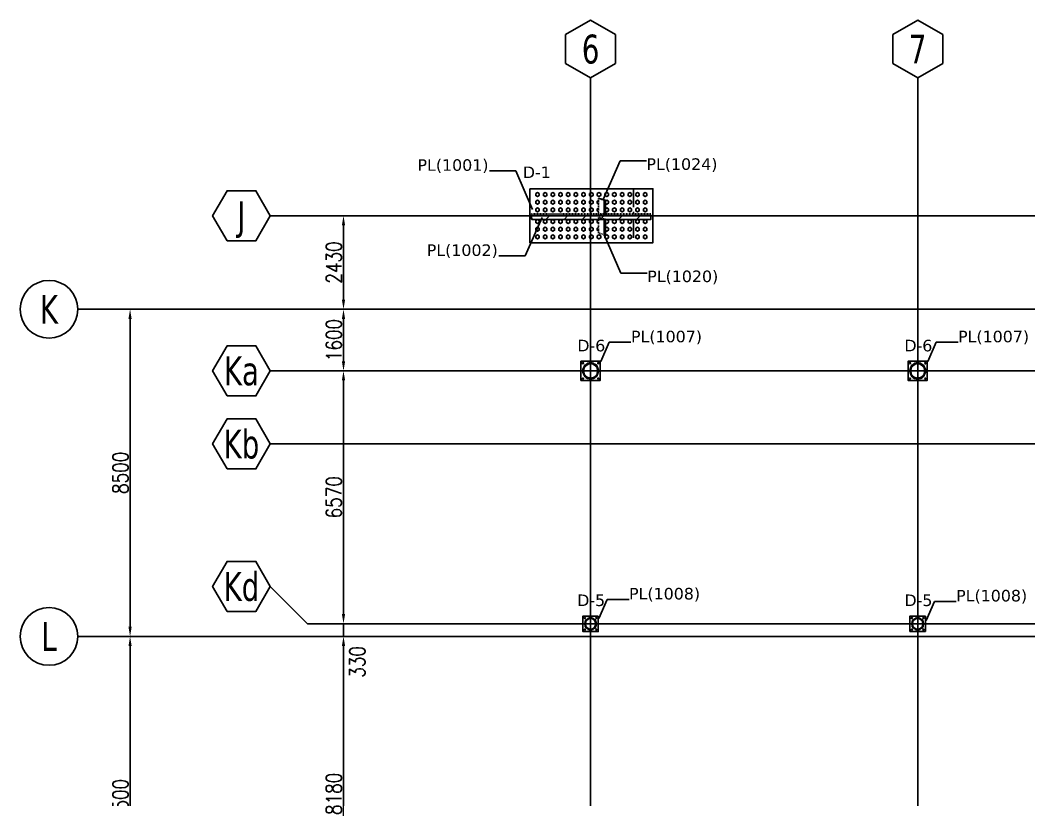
# Model space of a CAD drawing. Header units: metres. Extents: x -5444 to 112500, y -2287 to 89414.
# Drawn here: x -2147 to 24065, y 68205 to 88459 of the extents above; entities that cross this region are included whole.
import ezdxf
from ezdxf.enums import TextEntityAlignment as Align

# ---------------------------------------------------------------- set-up
doc = ezdxf.new("R2010")
doc.units = ezdxf.units.M
doc.header["$LTSCALE"] = 10
for name, pattern in [('ACAD_ISO02W100', [15, 12, -3]), ('DXK_LINE_DOT2', [3.9198, 1.9599, -1.9599]), ('Hidden 0_75', [0.225, 0.1125, -0.1125])]:
    doc.linetypes.add(name, pattern=pattern)
for name, color, linetype in [('COTAS', 8, 'Continuous'), ('HCB-EJES', 1, 'Continuous'), ('HCB-PLATINAS', 5, 'Continuous'), ('HCB-ROTULOS', 2, 'Continuous'), ('TEXTO GENERAL', 3, 'Continuous')]:
    doc.layers.add(name, color=color, linetype=linetype)
doc.layers.add('E_COLUMNAS-1', color=4, linetype='Continuous', lineweight=35)
doc.layers.add('E_DETALLES-1', color=7, linetype='Hidden 0_75', lineweight=9)
doc.styles.add('CNI_COTAS', font='romans.shx', dxfattribs={"width": 0.8})
doc.styles.add('TEXTO GENERAL', font='verdana.ttf', dxfattribs={"height": 0.9})
doc.styles.add('verdana', font='verdana.ttf')
doc.dimstyles.new('1.3', dxfattribs={"dimscale": 0, "dimtxt": 25, "dimasz": 100, "dimexe": 4, "dimexo": 4, "dimgap": 9, "dimtad": 1, "dimdec": 0, "dimzin": 4, "dimdsep": 46, "dimtxsty": 'CNI_COTAS', "dimcen": 0, "dimclrd": 256, "dimclrt": 3, "dimadec": 0, "dimazin": 0, "dimtfac": 1, "dimtdec": 0, "dimtmove": 2, "dimatfit": 0, "dimfxl": 0.05, "dimtolj": 1, "dimtzin": 0, "dimarcsym": 0})
doc.dimstyles.new('1.5', dxfattribs={"dimscale": 0, "dimtxt": 400, "dimasz": 250, "dimexe": 4, "dimexo": 4, "dimgap": 50, "dimtad": 1, "dimdec": 0, "dimzin": 4, "dimdsep": 46, "dimtxsty": 'CNI_COTAS', "dimcen": 0, "dimclrd": 256, "dimclrt": 3, "dimadec": 0, "dimazin": 0, "dimtfac": 1, "dimtdec": 0, "dimtmove": 2, "dimatfit": 0, "dimfxl": 0.05, "dimtolj": 1, "dimtzin": 0, "dimarcsym": 0})

# ---------------------------------------------------------------- blocks, each defined once
blk = doc.blocks.new('EST_SCM_COLUMNA-METALICA-SECCION-CIRCULAR - EST_SCM_COLUMNA-TUBULAR-CIRCULAR_PTEØ_16__e_12_7mm-1354874-_0_00m_LOC COLUMNAS Y MUROS PISO 1')
at = {"layer": 'E_COLUMNAS-1'}
for radius, start, end in [(0.203, 360, 180), (0.203, 180, 360), (0.19, 0, 180), (0.19, 180, 0)]:
    blk.add_arc((0, 0), radius, start, end, dxfattribs=at)
blk = doc.blocks.new('EST_SCM_COLUMNA-METALICA-SECCION-CIRCULAR - EST_SCM_COLUMNA-TUBULAR-CIRCULAR_PTEØ_12__e_10_3mm-1355755-_0_00m_LOC COLUMNAS Y MUROS PISO 1')
at = {"layer": 'E_COLUMNAS-1'}
for radius, start, end in [(0.152, 0, 180), (0.152, 180, 0), (0.142, 0, 180), (0.142, 180, 0)]:
    blk.add_arc((0, 0), radius, start, end, dxfattribs=at)
blk = doc.blocks.new('*D259')
at = {"layer": 'COTAS', "color": 0, "lineweight": -2, "transparency": 16777216}
for p, q in [((7907, 72449), (6251, 72449)), ((7907, 64269), (6251, 64269))]:
    blk.add_line(p, q, dxfattribs=at)
at = {"layer": 'COTAS', "lineweight": -2, "transparency": 16777216}
blk.add_line((6255, 64519), (6255, 72199), dxfattribs=at)
at = {"layer": 'COTAS', "transparency": 16777216}
for points in [[(6213, 72199), (6297, 72199), (6255, 72449)], [(6213, 64519), (6297, 64519), (6255, 64269)]]:
    blk.add_solid(points, dxfattribs=at)
at = {"layer": 'Defpoints', "color": 0, "transparency": 16777216}
for p in [(6255, 72449), (7911, 72449), (7911, 64269)]:
    blk.add_point(p, dxfattribs=at)
at = {"layer": 'COTAS', "color": 3, "transparency": 16777216, "insert": (6005, 68359), "char_height": 400, "attachment_point": 5, "rotation": 90, "style": 'CNI_COTAS'}
blk.add_mtext('\\A1;8180', dxfattribs=at)
blk = doc.blocks.new('*D260')
at = {"layer": 'COTAS', "color": 0, "lineweight": -2, "transparency": 16777216}
for p, q in [((7907, 79349), (6251, 79349)), ((7907, 72779), (6251, 72779))]:
    blk.add_line(p, q, dxfattribs=at)
at = {"layer": 'COTAS', "lineweight": -2, "transparency": 16777216}
blk.add_line((6255, 73029), (6255, 79099), dxfattribs=at)
at = {"layer": 'COTAS', "transparency": 16777216}
for points in [[(6213, 79099), (6297, 79099), (6255, 79349)], [(6213, 73029), (6297, 73029), (6255, 72779)]]:
    blk.add_solid(points, dxfattribs=at)
at = {"layer": 'Defpoints', "color": 0, "transparency": 16777216}
for p in [(6255, 79349), (7911, 79349), (7911, 72779)]:
    blk.add_point(p, dxfattribs=at)
at = {"layer": 'COTAS', "color": 3, "transparency": 16777216, "insert": (6005, 76064), "char_height": 400, "attachment_point": 5, "rotation": 90, "style": 'CNI_COTAS'}
blk.add_mtext('\\A1;6570', dxfattribs=at)
blk = doc.blocks.new('*D261')
at = {"layer": 'COTAS', "color": 0, "lineweight": -2, "transparency": 16777216}
for p, q in [((7907, 83379), (6251, 83379)), ((7907, 80949), (6251, 80949))]:
    blk.add_line(p, q, dxfattribs=at)
at = {"layer": 'COTAS', "lineweight": -2, "transparency": 16777216}
blk.add_line((6255, 81199), (6255, 83129), dxfattribs=at)
at = {"layer": 'COTAS', "transparency": 16777216}
for points in [[(6213, 83129), (6297, 83129), (6255, 83379)], [(6213, 81199), (6297, 81199), (6255, 80949)]]:
    blk.add_solid(points, dxfattribs=at)
at = {"layer": 'Defpoints', "color": 0, "transparency": 16777216}
for p in [(6255, 83379), (7911, 83379), (7911, 80949)]:
    blk.add_point(p, dxfattribs=at)
at = {"layer": 'COTAS', "color": 3, "transparency": 16777216, "insert": (6005, 82164), "char_height": 400, "attachment_point": 5, "rotation": 90, "style": 'CNI_COTAS'}
blk.add_mtext('\\A1;2430', dxfattribs=at)
blk = doc.blocks.new('*D312')
at = {"layer": 'COTAS', "color": 0, "lineweight": -2, "transparency": 16777216}
for p, q in [((7907, 80949), (6251, 80949)), ((7907, 79349), (6251, 79349))]:
    blk.add_line(p, q, dxfattribs=at)
at = {"layer": 'COTAS', "lineweight": -2, "transparency": 16777216}
blk.add_line((6255, 80699), (6255, 79599), dxfattribs=at)
at = {"layer": 'COTAS', "transparency": 16777216}
for points in [[(6213, 80699), (6297, 80699), (6255, 80949)], [(6213, 79599), (6297, 79599), (6255, 79349)]]:
    blk.add_solid(points, dxfattribs=at)
at = {"layer": 'Defpoints', "color": 0, "transparency": 16777216}
for p in [(7911, 80949), (6255, 79349), (7911, 79349)]:
    blk.add_point(p, dxfattribs=at)
at = {"layer": 'COTAS', "color": 3, "transparency": 16777216, "insert": (6005, 80149), "char_height": 400, "attachment_point": 5, "rotation": 90, "style": 'CNI_COTAS'}
blk.add_mtext('\\A1;1600', dxfattribs=at)
blk = doc.blocks.new('*D324')
at = {"layer": 'COTAS', "lineweight": -2, "transparency": 16777216}
for p, q in [((6255, 73029), (6255, 73279)), ((6255, 72779), (6255, 72449)), ((6255, 72199), (6255, 71949))]:
    blk.add_line(p, q, dxfattribs=at)
at = {"layer": 'COTAS', "color": 0, "lineweight": -2, "transparency": 16777216}
for p, q in [((7907, 72779), (6251, 72779)), ((7907, 72449), (6251, 72449))]:
    blk.add_line(p, q, dxfattribs=at)
at = {"layer": 'COTAS', "transparency": 16777216}
for points in [[(6213, 73029), (6297, 73029), (6255, 72779)], [(6213, 72199), (6297, 72199), (6255, 72449)]]:
    blk.add_solid(points, dxfattribs=at)
at = {"layer": 'Defpoints', "color": 0, "transparency": 16777216}
for p in [(7911, 72779), (6255, 72449), (7911, 72449)]:
    blk.add_point(p, dxfattribs=at)
at = {"layer": 'COTAS', "color": 3, "transparency": 16777216, "insert": (6614, 71787), "char_height": 400, "attachment_point": 5, "rotation": 90, "style": 'CNI_COTAS'}
blk.add_mtext('\\A1;330', dxfattribs=at)
blk = doc.blocks.new('*D326')
at = {"layer": 'COTAS', "color": 0, "lineweight": -2, "transparency": 16777216}
for p, q in [((-643, 80949), (713, 80949)), ((-643, 72449), (713, 72449))]:
    blk.add_line(p, q, dxfattribs=at)
at = {"layer": 'COTAS', "lineweight": -2, "transparency": 16777216}
blk.add_line((709, 72699), (709, 80699), dxfattribs=at)
at = {"layer": 'COTAS', "transparency": 16777216}
for points in [[(667, 80699), (750, 80699), (709, 80949)], [(667, 72699), (750, 72699), (709, 72449)]]:
    blk.add_solid(points, dxfattribs=at)
at = {"layer": 'Defpoints', "color": 0, "transparency": 16777216}
for p in [(-647, 80949), (709, 80949), (-647, 72449)]:
    blk.add_point(p, dxfattribs=at)
at = {"layer": 'COTAS', "color": 3, "transparency": 16777216, "insert": (459, 76699), "char_height": 400, "attachment_point": 5, "rotation": 90, "style": 'CNI_COTAS'}
blk.add_mtext('\\A1;8500', dxfattribs=at)
blk = doc.blocks.new('*D327')
at = {"layer": 'COTAS', "color": 0, "lineweight": -2, "transparency": 16777216}
for p, q in [((-643, 72449), (713, 72449)), ((-643, 63949), (713, 63949))]:
    blk.add_line(p, q, dxfattribs=at)
at = {"layer": 'COTAS', "lineweight": -2, "transparency": 16777216}
blk.add_line((709, 72199), (709, 64199), dxfattribs=at)
at = {"layer": 'COTAS', "transparency": 16777216}
for points in [[(667, 72199), (750, 72199), (709, 72449)], [(667, 64199), (750, 64199), (709, 63949)]]:
    blk.add_solid(points, dxfattribs=at)
at = {"layer": 'Defpoints', "color": 0, "transparency": 16777216}
for p in [(-647, 72449), (-647, 63949), (709, 63949)]:
    blk.add_point(p, dxfattribs=at)
at = {"layer": 'COTAS', "color": 3, "transparency": 16777216, "insert": (459, 68199), "char_height": 400, "attachment_point": 5, "rotation": 90, "style": 'CNI_COTAS'}
blk.add_mtext('\\A1;8500', dxfattribs=at)

msp = doc.modelspace()

# ---------------------------------------------------------------- hatches: boundary and pattern name
at = {"linetype": 'Continuous'}
h = msp.add_hatch(dxfattribs=at)
h.set_pattern_fill('', scale=105, style=0, pattern_type=0)
h.set_pattern_definition([(45, (11144.16, 83385.57), (-235.73, 235.73), [])])
h.paths.add_polyline_path([(14244.1638, 83385.5742), (11144.1638, 83385.5742), (11144.1638, 83357.1233), (11150.6934, 83285.1983), (14244.1638, 83285.1983)])

# ---------------------------------------------------------------- linework, layer by layer
at = {"color": 1, "linetype": 'ACAD_ISO02W100', "ltscale": 4}
for p, q in [((13794.1638, 84078.7786), (13794.1638, 83428.5916)), ((13794.1638, 83285.1983), (13794.1638, 82678.7786))]:
    msp.add_line(p, q, dxfattribs=at)
at = {"color": 2, "linetype": 'Continuous'}
for p, q in [((12909.6273, 83828.218), (12879.0068, 83828.2267)), ((13059.9871, 83784.1602), (12909.6273, 83828.218)), ((11144.1638, 83285.736), (11144.1638, 83357.1233)), ((11150.6934, 83285.1983), (11144.1638, 83285.736))]:
    msp.add_line(p, q, dxfattribs=at)
at = {"color": 7, "linetype": 'DXK_LINE_DOT2'}
for p, q in [((12909.5272, 83330.5987), (12878.9059, 83330.5987)), ((13059.8431, 83285.6722), (12909.5272, 83330.5987))]:
    msp.add_line(p, q, dxfattribs=at)
at = {"color": 7, "linetype": 'Continuous'}
for points in [[(11339.1638, 83954.7596), (11339.1638, 83902.7981), (11294.1638, 83876.8173), (11249.1638, 83902.7981), (11249.1638, 83954.7596), (11294.1638, 83980.7404)], [(11539.1638, 83954.7596), (11539.1638, 83902.7981), (11494.1638, 83876.8173), (11449.1638, 83902.7981), (11449.1638, 83954.7596), (11494.1638, 83980.7404)], [(11739.1638, 83954.7596), (11739.1638, 83902.7981), (11694.1638, 83876.8173), (11649.1638, 83902.7981), (11649.1638, 83954.7596), (11694.1638, 83980.7404)], [(11939.1638, 83954.7596), (11939.1638, 83902.7981), (11894.1638, 83876.8173), (11849.1638, 83902.7981), (11849.1638, 83954.7596), (11894.1638, 83980.7404)], [(12139.1638, 83954.7596), (12139.1638, 83902.7981), (12094.1638, 83876.8173), (12049.1638, 83902.7981), (12049.1638, 83954.7596), (12094.1638, 83980.7404)], [(12339.1638, 83954.7596), (12339.1638, 83902.7981), (12294.1638, 83876.8173), (12249.1638, 83902.7981), (12249.1638, 83954.7596), (12294.1638, 83980.7404)], [(12539.1638, 83954.7596), (12539.1638, 83902.7981), (12494.1638, 83876.8173), (12449.1638, 83902.7981), (12449.1638, 83954.7596), (12494.1638, 83980.7404)], [(12739.1638, 83954.7596), (12739.1638, 83902.7981), (12694.1638, 83876.8173), (12649.1638, 83902.7981), (12649.1638, 83954.7596), (12694.1638, 83980.7404)], [(12939.1638, 83954.7596), (12939.1638, 83902.7981), (12894.1638, 83876.8173), (12849.1638, 83902.7981), (12849.1638, 83954.7596), (12894.1638, 83980.7404)], [(13139.1638, 83954.7596), (13139.1638, 83902.7981), (13094.1638, 83876.8173), (13049.1638, 83902.7981), (13049.1638, 83954.7596), (13094.1638, 83980.7404)], [(13339.1638, 83954.7596), (13339.1638, 83902.7981), (13294.1638, 83876.8173), (13249.1638, 83902.7981), (13249.1638, 83954.7596), (13294.1638, 83980.7404)], [(13539.1638, 83954.7596), (13539.1638, 83902.7981), (13494.1638, 83876.8173), (13449.1638, 83902.7981), (13449.1638, 83954.7596), (13494.1638, 83980.7404)], [(13739.1638, 83954.7596), (13739.1638, 83902.7981), (13694.1638, 83876.8173), (13649.1638, 83902.7981), (13649.1638, 83954.7596), (13694.1638, 83980.7404)], [(13939.1638, 83954.7596), (13939.1638, 83902.7981), (13894.1638, 83876.8173), (13849.1638, 83902.7981), (13849.1638, 83954.7596), (13894.1638, 83980.7404)], [(14139.1638, 83954.7596), (14139.1638, 83902.7981), (14094.1638, 83876.8173), (14049.1638, 83902.7981), (14049.1638, 83954.7596), (14094.1638, 83980.7404)], [(11339.1638, 83754.7596), (11339.1638, 83702.7981), (11294.1638, 83676.8173), (11249.1638, 83702.7981), (11249.1638, 83754.7596), (11294.1638, 83780.7404)], [(11539.1638, 83754.7596), (11539.1638, 83702.7981), (11494.1638, 83676.8173), (11449.1638, 83702.7981), (11449.1638, 83754.7596), (11494.1638, 83780.7404)], [(11739.1638, 83754.7596), (11739.1638, 83702.7981), (11694.1638, 83676.8173), (11649.1638, 83702.7981), (11649.1638, 83754.7596), (11694.1638, 83780.7404)], [(11939.1638, 83754.7596), (11939.1638, 83702.7981), (11894.1638, 83676.8173), (11849.1638, 83702.7981), (11849.1638, 83754.7596), (11894.1638, 83780.7404)], [(12139.1638, 83754.7596), (12139.1638, 83702.7981), (12094.1638, 83676.8173), (12049.1638, 83702.7981), (12049.1638, 83754.7596), (12094.1638, 83780.7404)], [(12339.1638, 83754.7596), (12339.1638, 83702.7981), (12294.1638, 83676.8173), (12249.1638, 83702.7981), (12249.1638, 83754.7596), (12294.1638, 83780.7404)], [(12539.1638, 83754.7596), (12539.1638, 83702.7981), (12494.1638, 83676.8173), (12449.1638, 83702.7981), (12449.1638, 83754.7596), (12494.1638, 83780.7404)], [(12739.1638, 83754.7596), (12739.1638, 83702.7981), (12694.1638, 83676.8173), (12649.1638, 83702.7981), (12649.1638, 83754.7596), (12694.1638, 83780.7404)], [(13339.1638, 83754.7596), (13339.1638, 83702.7981), (13294.1638, 83676.8173), (13249.1638, 83702.7981), (13249.1638, 83754.7596), (13294.1638, 83780.7404)], [(13539.1638, 83754.7596), (13539.1638, 83702.7981), (13494.1638, 83676.8173), (13449.1638, 83702.7981), (13449.1638, 83754.7596), (13494.1638, 83780.7404)], [(13739.1638, 83754.7596), (13739.1638, 83702.7981), (13694.1638, 83676.8173), (13649.1638, 83702.7981), (13649.1638, 83754.7596), (13694.1638, 83780.7404)], [(13939.1638, 83754.7596), (13939.1638, 83702.7981), (13894.1638, 83676.8173), (13849.1638, 83702.7981), (13849.1638, 83754.7596), (13894.1638, 83780.7404)], [(14139.1638, 83754.7596), (14139.1638, 83702.7981), (14094.1638, 83676.8173), (14049.1638, 83702.7981), (14049.1638, 83754.7596), (14094.1638, 83780.7404)], [(11339.1638, 83554.7596), (11339.1638, 83502.7981), (11294.1638, 83476.8173), (11249.1638, 83502.7981), (11249.1638, 83554.7596), (11294.1638, 83580.7404)], [(11539.1638, 83554.7596), (11539.1638, 83502.7981), (11494.1638, 83476.8173), (11449.1638, 83502.7981), (11449.1638, 83554.7596), (11494.1638, 83580.7404)], [(11739.1638, 83554.7596), (11739.1638, 83502.7981), (11694.1638, 83476.8173), (11649.1638, 83502.7981), (11649.1638, 83554.7596), (11694.1638, 83580.7404)], [(11939.1638, 83554.7596), (11939.1638, 83502.7981), (11894.1638, 83476.8173), (11849.1638, 83502.7981), (11849.1638, 83554.7596), (11894.1638, 83580.7404)], [(12139.1638, 83554.7596), (12139.1638, 83502.7981), (12094.1638, 83476.8173), (12049.1638, 83502.7981), (12049.1638, 83554.7596), (12094.1638, 83580.7404)], [(12339.1638, 83554.7596), (12339.1638, 83502.7981), (12294.1638, 83476.8173), (12249.1638, 83502.7981), (12249.1638, 83554.7596), (12294.1638, 83580.7404)], [(12539.1638, 83554.7596), (12539.1638, 83502.7981), (12494.1638, 83476.8173), (12449.1638, 83502.7981), (12449.1638, 83554.7596), (12494.1638, 83580.7404)], [(12739.1638, 83554.7596), (12739.1638, 83502.7981), (12694.1638, 83476.8173), (12649.1638, 83502.7981), (12649.1638, 83554.7596), (12694.1638, 83580.7404)], [(13339.1638, 83554.7596), (13339.1638, 83502.7981), (13294.1638, 83476.8173), (13249.1638, 83502.7981), (13249.1638, 83554.7596), (13294.1638, 83580.7404)], [(13539.1638, 83554.7596), (13539.1638, 83502.7981), (13494.1638, 83476.8173), (13449.1638, 83502.7981), (13449.1638, 83554.7596), (13494.1638, 83580.7404)], [(13739.1638, 83554.7596), (13739.1638, 83502.7981), (13694.1638, 83476.8173), (13649.1638, 83502.7981), (13649.1638, 83554.7596), (13694.1638, 83580.7404)], [(13939.1638, 83554.7596), (13939.1638, 83502.7981), (13894.1638, 83476.8173), (13849.1638, 83502.7981), (13849.1638, 83554.7596), (13894.1638, 83580.7404)], [(14139.1638, 83554.7596), (14139.1638, 83502.7981), (14094.1638, 83476.8173), (14049.1638, 83502.7981), (14049.1638, 83554.7596), (14094.1638, 83580.7404)], [(11339.1638, 83254.7596), (11339.1638, 83202.7981), (11294.1638, 83176.8173), (11249.1638, 83202.7981), (11249.1638, 83254.7596), (11294.1638, 83280.7404)], [(11539.1638, 83254.7596), (11539.1638, 83202.7981), (11494.1638, 83176.8173), (11449.1638, 83202.7981), (11449.1638, 83254.7596), (11494.1638, 83280.7404)], [(11739.1638, 83254.7596), (11739.1638, 83202.7981), (11694.1638, 83176.8173), (11649.1638, 83202.7981), (11649.1638, 83254.7596), (11694.1638, 83280.7404)], [(11939.1638, 83254.7596), (11939.1638, 83202.7981), (11894.1638, 83176.8173), (11849.1638, 83202.7981), (11849.1638, 83254.7596), (11894.1638, 83280.7404)], [(12139.1638, 83254.7596), (12139.1638, 83202.7981), (12094.1638, 83176.8173), (12049.1638, 83202.7981), (12049.1638, 83254.7596), (12094.1638, 83280.7404)], [(12339.1638, 83254.7596), (12339.1638, 83202.7981), (12294.1638, 83176.8173), (12249.1638, 83202.7981), (12249.1638, 83254.7596), (12294.1638, 83280.7404)], [(12539.1638, 83254.7596), (12539.1638, 83202.7981), (12494.1638, 83176.8173), (12449.1638, 83202.7981), (12449.1638, 83254.7596), (12494.1638, 83280.7404)], [(12739.1638, 83254.7596), (12739.1638, 83202.7981), (12694.1638, 83176.8173), (12649.1638, 83202.7981), (12649.1638, 83254.7596), (12694.1638, 83280.7404)], [(13339.1638, 83254.7596), (13339.1638, 83202.7981), (13294.1638, 83176.8173), (13249.1638, 83202.7981), (13249.1638, 83254.7596), (13294.1638, 83280.7404)], [(13539.1638, 83254.7596), (13539.1638, 83202.7981), (13494.1638, 83176.8173), (13449.1638, 83202.7981), (13449.1638, 83254.7596), (13494.1638, 83280.7404)], [(13739.1638, 83254.7596), (13739.1638, 83202.7981), (13694.1638, 83176.8173), (13649.1638, 83202.7981), (13649.1638, 83254.7596), (13694.1638, 83280.7404)], [(13939.1638, 83254.7596), (13939.1638, 83202.7981), (13894.1638, 83176.8173), (13849.1638, 83202.7981), (13849.1638, 83254.7596), (13894.1638, 83280.7404)], [(14139.1638, 83254.7596), (14139.1638, 83202.7981), (14094.1638, 83176.8173), (14049.1638, 83202.7981), (14049.1638, 83254.7596), (14094.1638, 83280.7404)], [(11339.1638, 83054.7596), (11339.1638, 83002.7981), (11294.1638, 82976.8173), (11249.1638, 83002.7981), (11249.1638, 83054.7596), (11294.1638, 83080.7404)], [(11339.1638, 82854.7596), (11339.1638, 82802.7981), (11294.1638, 82776.8173), (11249.1638, 82802.7981), (11249.1638, 82854.7596), (11294.1638, 82880.7404)], [(11539.1638, 83054.7596), (11539.1638, 83002.7981), (11494.1638, 82976.8173), (11449.1638, 83002.7981), (11449.1638, 83054.7596), (11494.1638, 83080.7404)], [(11539.1638, 82854.7596), (11539.1638, 82802.7981), (11494.1638, 82776.8173), (11449.1638, 82802.7981), (11449.1638, 82854.7596), (11494.1638, 82880.7404)], [(11739.1638, 83054.7596), (11739.1638, 83002.7981), (11694.1638, 82976.8173), (11649.1638, 83002.7981), (11649.1638, 83054.7596), (11694.1638, 83080.7404)], [(11739.1638, 82854.7596), (11739.1638, 82802.7981), (11694.1638, 82776.8173), (11649.1638, 82802.7981), (11649.1638, 82854.7596), (11694.1638, 82880.7404)], [(11939.1638, 83054.7596), (11939.1638, 83002.7981), (11894.1638, 82976.8173), (11849.1638, 83002.7981), (11849.1638, 83054.7596), (11894.1638, 83080.7404)], [(11939.1638, 82854.7596), (11939.1638, 82802.7981), (11894.1638, 82776.8173), (11849.1638, 82802.7981), (11849.1638, 82854.7596), (11894.1638, 82880.7404)], [(12139.1638, 83054.7596), (12139.1638, 83002.7981), (12094.1638, 82976.8173), (12049.1638, 83002.7981), (12049.1638, 83054.7596), (12094.1638, 83080.7404)], [(12139.1638, 82854.7596), (12139.1638, 82802.7981), (12094.1638, 82776.8173), (12049.1638, 82802.7981), (12049.1638, 82854.7596), (12094.1638, 82880.7404)], [(12339.1638, 83054.7596), (12339.1638, 83002.7981), (12294.1638, 82976.8173), (12249.1638, 83002.7981), (12249.1638, 83054.7596), (12294.1638, 83080.7404)], [(12339.1638, 82854.7596), (12339.1638, 82802.7981), (12294.1638, 82776.8173), (12249.1638, 82802.7981), (12249.1638, 82854.7596), (12294.1638, 82880.7404)], [(12539.1638, 83054.7596), (12539.1638, 83002.7981), (12494.1638, 82976.8173), (12449.1638, 83002.7981), (12449.1638, 83054.7596), (12494.1638, 83080.7404)], [(12539.1638, 82854.7596), (12539.1638, 82802.7981), (12494.1638, 82776.8173), (12449.1638, 82802.7981), (12449.1638, 82854.7596), (12494.1638, 82880.7404)], [(12739.1638, 83054.7596), (12739.1638, 83002.7981), (12694.1638, 82976.8173), (12649.1638, 83002.7981), (12649.1638, 83054.7596), (12694.1638, 83080.7404)], [(12739.1638, 82854.7596), (12739.1638, 82802.7981), (12694.1638, 82776.8173), (12649.1638, 82802.7981), (12649.1638, 82854.7596), (12694.1638, 82880.7404)], [(12939.1638, 82854.7596), (12939.1638, 82802.7981), (12894.1638, 82776.8173), (12849.1638, 82802.7981), (12849.1638, 82854.7596), (12894.1638, 82880.7404)], [(13139.1638, 82854.7596), (13139.1638, 82802.7981), (13094.1638, 82776.8173), (13049.1638, 82802.7981), (13049.1638, 82854.7596), (13094.1638, 82880.7404)], [(13339.1638, 83054.7596), (13339.1638, 83002.7981), (13294.1638, 82976.8173), (13249.1638, 83002.7981), (13249.1638, 83054.7596), (13294.1638, 83080.7404)], [(13339.1638, 82854.7596), (13339.1638, 82802.7981), (13294.1638, 82776.8173), (13249.1638, 82802.7981), (13249.1638, 82854.7596), (13294.1638, 82880.7404)], [(13539.1638, 83054.7596), (13539.1638, 83002.7981), (13494.1638, 82976.8173), (13449.1638, 83002.7981), (13449.1638, 83054.7596), (13494.1638, 83080.7404)], [(13539.1638, 82854.7596), (13539.1638, 82802.7981), (13494.1638, 82776.8173), (13449.1638, 82802.7981), (13449.1638, 82854.7596), (13494.1638, 82880.7404)], [(13739.1638, 83054.7596), (13739.1638, 83002.7981), (13694.1638, 82976.8173), (13649.1638, 83002.7981), (13649.1638, 83054.7596), (13694.1638, 83080.7404)], [(13739.1638, 82854.7596), (13739.1638, 82802.7981), (13694.1638, 82776.8173), (13649.1638, 82802.7981), (13649.1638, 82854.7596), (13694.1638, 82880.7404)], [(13939.1638, 83054.7596), (13939.1638, 83002.7981), (13894.1638, 82976.8173), (13849.1638, 83002.7981), (13849.1638, 83054.7596), (13894.1638, 83080.7404)], [(13939.1638, 82854.7596), (13939.1638, 82802.7981), (13894.1638, 82776.8173), (13849.1638, 82802.7981), (13849.1638, 82854.7596), (13894.1638, 82880.7404)], [(14139.1638, 83054.7596), (14139.1638, 83002.7981), (14094.1638, 82976.8173), (14049.1638, 83002.7981), (14049.1638, 83054.7596), (14094.1638, 83080.7404)], [(14139.1638, 82854.7596), (14139.1638, 82802.7981), (14094.1638, 82776.8173), (14049.1638, 82802.7981), (14049.1638, 82854.7596), (14094.1638, 82880.7404)], [(12484.2983, 79535.3629), (12468.7099, 79535.3629), (12460.9156, 79548.8629), (12468.7099, 79562.3629), (12484.2983, 79562.3629), (12492.0925, 79548.8629)], [(12884.2983, 79535.3629), (12868.7099, 79535.3629), (12860.9156, 79548.8629), (12868.7099, 79562.3629), (12884.2983, 79562.3629), (12892.0925, 79548.8629)], [(20984.2983, 79535.3629), (20968.7099, 79535.3629), (20960.9156, 79548.8629), (20968.7099, 79562.3629), (20984.2983, 79562.3629), (20992.0925, 79548.8629)], [(21384.2983, 79535.3629), (21368.7099, 79535.3629), (21360.9156, 79548.8629), (21368.7099, 79562.3629), (21384.2983, 79562.3629), (21392.0925, 79548.8629)], [(12484.2983, 79135.3629), (12468.7099, 79135.3629), (12460.9156, 79148.8629), (12468.7099, 79162.3629), (12484.2983, 79162.3629), (12492.0925, 79148.8629)], [(12884.2983, 79135.3629), (12868.7099, 79135.3629), (12860.9156, 79148.8629), (12868.7099, 79162.3629), (12884.2983, 79162.3629), (12892.0925, 79148.8629)], [(20984.2983, 79135.3629), (20968.7099, 79135.3629), (20960.9156, 79148.8629), (20968.7099, 79162.3629), (20984.2983, 79162.3629), (20992.0925, 79148.8629)], [(21384.2983, 79135.3629), (21368.7099, 79135.3629), (21360.9156, 79148.8629), (21368.7099, 79162.3629), (21384.2983, 79162.3629), (21392.0925, 79148.8629)], [(12534.2983, 72913.637), (12518.7099, 72913.637), (12510.9156, 72927.137), (12518.7099, 72940.637), (12534.2983, 72940.637), (12542.0925, 72927.137)], [(12834.2983, 72913.637), (12818.7099, 72913.637), (12810.9156, 72927.137), (12818.7099, 72940.637), (12834.2983, 72940.637), (12842.0925, 72927.137)], [(21034.2983, 72915.2789), (21018.7099, 72915.2789), (21010.9156, 72928.7789), (21018.7099, 72942.2789), (21034.2983, 72942.2789), (21042.0925, 72928.7789)], [(21334.2983, 72915.2789), (21318.7099, 72915.2789), (21310.9156, 72928.7789), (21318.7099, 72942.2789), (21334.2983, 72942.2789), (21342.0925, 72928.7789)], [(12534.2983, 72613.637), (12518.7099, 72613.637), (12510.9156, 72627.137), (12518.7099, 72640.637), (12534.2983, 72640.637), (12542.0925, 72627.137)], [(12834.2983, 72613.637), (12818.7099, 72613.637), (12810.9156, 72627.137), (12818.7099, 72640.637), (12834.2983, 72640.637), (12842.0925, 72627.137)], [(21034.2983, 72615.2789), (21018.7099, 72615.2789), (21010.9156, 72628.7789), (21018.7099, 72642.2789), (21034.2983, 72642.2789), (21042.0925, 72628.7789)], [(21334.2983, 72615.2789), (21318.7099, 72615.2789), (21310.9156, 72628.7789), (21318.7099, 72642.2789), (21334.2983, 72642.2789), (21342.0925, 72628.7789)]]:
    msp.add_lwpolyline(points, close=True, dxfattribs=at)
for points in [[(12886.7679, 83681.0873), (12849.1638, 83702.7981), (12849.1638, 83754.7596), (12886.7951, 83776.4861)], [(13059.9622, 83696.5636), (13094.1638, 83676.8173), (13139.1638, 83702.7981), (13139.1638, 83754.7596), (13094.1638, 83780.7404), (13059.9805, 83761.0047)], [(12886.7111, 83481.1202), (12849.1638, 83502.7981), (12849.1638, 83554.7596), (12886.7382, 83576.4532)], [(13059.9053, 83496.5965), (13094.1638, 83476.8173), (13139.1638, 83502.7981), (13139.1638, 83554.7596), (13094.1638, 83580.7404), (13059.9236, 83560.9718)], [(12886.6976, 83181.128), (12849.1638, 83202.7981), (12849.1638, 83254.7596), (12886.6976, 83276.4298)], [(13059.8431, 83196.6324), (13094.1638, 83176.8173), (13139.1638, 83202.7981), (13139.1638, 83254.7596), (13094.1638, 83280.7404), (13059.8431, 83260.9253)], [(12886.6976, 82981.128), (12849.1638, 83002.7981), (12849.1638, 83054.7596), (12886.6976, 83076.4298)], [(13059.8431, 82996.6324), (13094.1638, 82976.8173), (13139.1638, 83002.7981), (13139.1638, 83054.7596), (13094.1638, 83080.7404), (13059.8431, 83060.9253)]]:
    msp.add_lwpolyline(points, dxfattribs=at)
at = {"color": 7, "linetype": 'DXK_LINE_DOT2'}
for points in [[(13026.5457, 83784.9955), (12879.0068, 83828.2267), (12878.1015, 83427.9874), (12878.0986, 83426.7233), (13026.4314, 83383.3184)], [(14244.1638, 83385.5742), (14244.1638, 83428.5916), (13059.886, 83428.5916), (12878.1028, 83428.5916), (11144.1638, 83428.5916), (11144.1638, 83385.5742)], [(13026.4023, 82885.0114), (12878.1025, 82929.3352), (12878.815, 83285.1983), (12878.9059, 83330.5987), (13026.4023, 83286.5149)]]:
    msp.add_lwpolyline(points, dxfattribs=at)
at = {"color": 2, "linetype": 'Continuous'}
for points in [[(13059.9871, 83784.1602), (13026.5457, 83784.9955), (13026.4314, 83383.3184), (13059.8729, 83382.4843)], [(11150.6934, 83285.1983), (14244.1638, 83285.1983), (14244.1638, 83385.5742), (11144.1638, 83385.5742), (11144.1638, 83357.1233)], [(13059.8431, 83285.6722), (13026.4023, 83286.5149), (13026.4023, 82885.0114), (13059.8431, 82884.1687)]]:
    msp.add_lwpolyline(points, close=True, dxfattribs=at)
at = {"layer": 'E_DETALLES-1'}
msp.add_line((11879.3813, 72777.137), (21846.3813, 72777.137), dxfattribs=at)
at = {"layer": 'HCB-EJES'}
for p, q in [((12676.5041, 49450.5804), (12676.5041, 86959.0929)), ((21176.5041, 49450.5804), (21176.5041, 86959.0929)), ((4352.7846, 83378.7789), (106000.2235, 83378.7789)), ((-647.2154, 80948.7789), (111000.2235, 80948.7789)), ((4352.7846, 79348.8629), (106000.2235, 79348.8629)), ((4352.7846, 77448.7789), (106000.2235, 77448.7789)), ((-647.2154, 72448.7789), (111000.2235, 72448.7789))]:
    msp.add_line(p, q, dxfattribs=at)
msp.add_lwpolyline([(4352.7846, 73747.817), (5321.8227, 72778.7789), (25075.6712, 72778.7789)], dxfattribs=at)
at = {"layer": 'HCB-PLATINAS'}
for points in [[(11094.1638, 84078.7789), (14294.1638, 84078.7789), (14294.1645, 82678.7788), (11094.1638, 82678.7788)], [(12926.5041, 79598.8629), (12926.5041, 79098.8629), (12426.5041, 79098.8629), (12426.5041, 79598.8629)], [(21426.5041, 79598.8629), (21426.5041, 79098.8629), (20926.5041, 79098.8629), (20926.5041, 79598.8629)], [(12876.5041, 72977.137), (12876.5041, 72577.137), (12476.5041, 72577.137), (12476.5041, 72977.137)], [(21376.5041, 72978.7789), (21376.5041, 72578.7789), (20976.5041, 72578.7789), (20976.5041, 72978.7789)]]:
    msp.add_lwpolyline(points, close=True, dxfattribs=at)
at = {"layer": 'HCB-ROTULOS'}
for points in [[(12026.985, 87334.0929), (12676.5041, 86959.0929), (13326.0231, 87334.0929), (13326.0231, 88084.0929), (12676.5041, 88459.0929), (12026.985, 88084.0929)], [(20526.985, 87334.0929), (21176.5041, 86959.0929), (21826.0231, 87334.0929), (21826.0231, 88084.0929), (21176.5041, 88459.0929), (20526.985, 88084.0929)], [(3227.7846, 82729.2598), (3977.7846, 82729.2598), (4352.7846, 83378.7789), (3977.7846, 84028.2979), (3227.7846, 84028.2979), (2852.7846, 83378.7789)], [(3227.7846, 78699.3439), (3977.7846, 78699.3439), (4352.7846, 79348.8629), (3977.7846, 79998.382), (3227.7846, 79998.382), (2852.7846, 79348.8629)], [(3227.7846, 76799.2598), (3977.7846, 76799.2598), (4352.7846, 77448.7789), (3977.7846, 78098.2979), (3227.7846, 78098.2979), (2852.7846, 77448.7789)], [(3227.7846, 73098.2979), (3977.7846, 73098.2979), (4352.7846, 73747.817), (3977.7846, 74397.336), (3227.7846, 74397.336), (2852.7846, 73747.817)]]:
    msp.add_lwpolyline(points, close=True, dxfattribs=at)
for centre in [(-1397.2154, 80948.7789), (-1397.2154, 72448.7789)]:
    msp.add_circle(centre, 750, dxfattribs=at)

# ---------------------------------------------------------------- block references
at = {"layer": 'E_COLUMNAS-1', "xscale": 1000, "yscale": 1000, "zscale": 1000, "rotation": 89.9999999999999}
for name, p in [('EST_SCM_COLUMNA-METALICA-SECCION-CIRCULAR - EST_SCM_COLUMNA-TUBULAR-CIRCULAR_PTEØ_16__e_12_7mm-1354874-_0_00m_LOC COLUMNAS Y MUROS PISO 1', (12676.5041, 79348.8629)), ('EST_SCM_COLUMNA-METALICA-SECCION-CIRCULAR - EST_SCM_COLUMNA-TUBULAR-CIRCULAR_PTEØ_16__e_12_7mm-1354874-_0_00m_LOC COLUMNAS Y MUROS PISO 1', (21176.5041, 79348.8629)), ('EST_SCM_COLUMNA-METALICA-SECCION-CIRCULAR - EST_SCM_COLUMNA-TUBULAR-CIRCULAR_PTEØ_12__e_10_3mm-1355755-_0_00m_LOC COLUMNAS Y MUROS PISO 1', (12676.5041, 72777.137)), ('EST_SCM_COLUMNA-METALICA-SECCION-CIRCULAR - EST_SCM_COLUMNA-TUBULAR-CIRCULAR_PTEØ_12__e_10_3mm-1355755-_0_00m_LOC COLUMNAS Y MUROS PISO 1', (21176.5041, 72777.137))]:
    msp.add_blockref(name, p, dxfattribs=at)

# ---------------------------------------------------------------- texts
at = {"layer": 'HCB-ROTULOS', "color": 4, "style": 'verdana', "width": 0.7}
for s, p in [('6', (12676.5041, 87709.0929)), ('7', (21176.5041, 87709.0929)), ('J', (3602.7846, 83378.7789)), ('K', (-1397.2154, 80948.7789)), ('Ka', (3602.7846, 79348.8629)), ('Kb', (3602.7846, 77448.7789)), ('Kd', (3602.7846, 73747.817)), ('L', (-1397.2154, 72448.7789))]:
    msp.add_text(s, height=750, dxfattribs=at).set_placement(p, align=Align.MIDDLE_CENTER)
at = {"layer": 'TEXTO GENERAL', "color": 3, "style": 'TEXTO GENERAL'}
for s, p in [('PL(1001)', (8177.9023, 84545.6399)), ('PL(1024)', (14127.0419, 84570.3796)), ('PL(1002)', (8418.9155, 82334.6662)), ('PL(1020)', (14148.0996, 81654.5643)), ('PL(1007)', (13725.5861, 80091.1152)), ('PL(1007)', (22225.5864, 80091.1152)), ('PL(1008)', (13675.5862, 73410.2406)), ('PL(1008)', (22175.5864, 73358.7309))]:
    msp.add_text(s, height=300, dxfattribs=at).set_placement(p)
for s, p in [('D-1', (11277.9795, 84507.7352)), ('D-6', (12694.1644, 80006.0004)), ('D-6', (21194.1644, 80006.0004)), ('D-5', (12690.3267, 73388.948)), ('D-5', (21194.9214, 73388.9486))]:
    msp.add_text(s, height=300, dxfattribs=at).set_placement(p, align=Align.MIDDLE_CENTER)

# ---------------------------------------------------------------- dimensions: what is measured, and where the dimension line sits
at = {"layer": 'COTAS'}
for base, p1, p2, angle, picture, middle in [((6255.018, 83378.7789), (7911.1258, 80948.7789), (7911.1258, 83378.7789), 270, '*D261', (6005.018, 82163.7789)), ((708.5954, 80948.7789), (-647.2154, 72448.7789), (-647.2154, 80948.7789), 270, '*D326', (458.5954, 76698.7789)), ((6255.018, 79348.8629), (7911.1258, 80948.7789), (7911.1258, 79348.8629), 90, '*D312', (6005.018, 80148.8209)), ((6255.018, 79348.8629), (7911.1258, 72778.7789), (7911.1258, 79348.8629), 270, '*D260', (6005.018, 76063.8209)), ((708.5954, 63948.7789), (-647.2154, 72448.7789), (-647.2154, 63948.7789), 90, '*D327', (458.5954, 68198.7789)), ((6255.018, 72448.7789), (7911.1258, 64268.7789), (7911.1258, 72448.7789), 270, '*D259', (6005.018, 68358.7789))]:
    dim = msp.add_linear_dim(base=base, p1=p1, p2=p2, angle=angle, dimstyle='1.5', override={"dimscale": 1}, dxfattribs=at)
    dim.commit()
    dim.dimension.update_dxf_attribs({"geometry": picture, "text_midpoint": middle})
dim = msp.add_linear_dim(base=(6255.018, 72448.7789), p1=(7911.1258, 72778.7789), p2=(7911.1258, 72448.7789), angle=90, dimstyle='1.5', override={"dimscale": 1}, dxfattribs=at)
dim.commit()
dim.dimension.update_dxf_attribs({"geometry": '*D324', "text_midpoint": (6613.8312, 71786.7221), "dimtype": 160})

# ---------------------------------------------------------------- leaders
for points in [[(13005.2083, 83800.7504), (13443.976, 84800.8996), (14127.0419, 84800.8698)], [(11170.648, 83544.1712), (10733.0842, 84544.8476), (10050.0188, 84545.6399)], [(11416.5342, 83336.1349), (10978.9704, 82335.4585), (10295.9051, 82334.6662)], [(13026.3096, 82885.2228), (13465.0337, 81885.0546), (14148.0996, 81885.0546)], [(12944.1641, 79595.8629), (13160.5489, 80090.7191), (13725.5861, 80091.1152)], [(21444.1644, 79595.8629), (21660.5491, 80090.7191), (22225.5864, 80091.1152)], [(12894.1642, 72914.9883), (13110.5489, 73409.8445), (13675.5862, 73410.2406)], [(21394.1644, 72863.4785), (21610.5491, 73358.3347), (22175.5864, 73358.7309)]]:
    msp.add_leader(points, dimstyle='1.3', override={"dimscale": 1}, dxfattribs=at)

doc.saveas('drawing.dxf')
